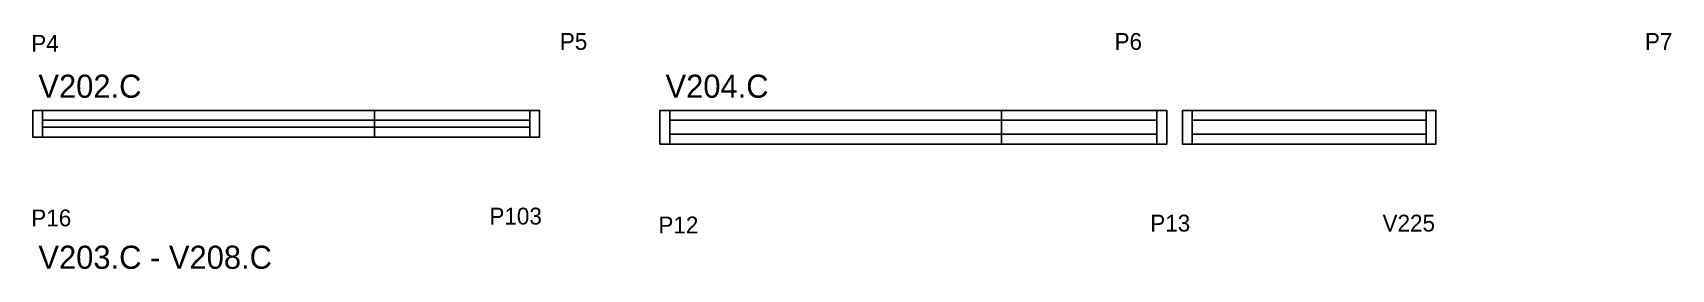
# Model space of a CAD drawing. Header units: metres. Extents: x 1674 to 2844, y 17355 to 17523.
import ezdxf

# ---------------------------------------------------------------- set-up
doc = ezdxf.new("R2010")
doc.units = ezdxf.units.M
for name, color, linetype in [('5', 7, 'Continuous'), ('NOMENCLATURA', 7, 'Continuous'), ('Painéis', 7, 'Continuous'), ('SARR_2.2x7', 7, 'Continuous')]:
    doc.layers.add(name, color=color, linetype=linetype)

msp = doc.modelspace()

# ---------------------------------------------------------------- linework, layer by layer
at = {"layer": 'Painéis', "color": 7, "lineweight": 25}
for points in [[(1918.2, 17448.9), (1674.2, 17448.9), (1674.2, 17467.9), (1918.2, 17467.9)], [(1918.2, 17467.9), (2036.2, 17467.9), (2036.2, 17448.9), (1918.2, 17448.9)], [(2366.1, 17443.9), (2122.1, 17443.9), (2122.1, 17467.9), (2366.1, 17467.9)], [(2366.1, 17467.9), (2484.1, 17467.9), (2484.1, 17443.9), (2366.1, 17443.9)], [(2495.3, 17467.9), (2676.3, 17467.9), (2676.3, 17443.9), (2495.3, 17443.9)]]:
    msp.add_lwpolyline(points, close=True, dxfattribs=at)
at = {"layer": 'SARR_2.2x7', "color": 7, "lineweight": 25}
for p, q in [((1681.2, 17467.9), (1681.2, 17448.9)), ((1918.2, 17460.9), (1681.2, 17460.9)), ((2029.2, 17460.9), (1918.2, 17460.9)), ((2029.2, 17467.9), (2029.2, 17448.9)), ((2129.1, 17467.9), (2129.1, 17443.9)), ((2366.1, 17460.9), (2129.1, 17460.9)), ((2477.1, 17460.9), (2366.1, 17460.9)), ((2477.1, 17467.9), (2477.1, 17443.9)), ((2502.3, 17467.9), (2502.3, 17443.9)), ((2669.3, 17460.9), (2502.3, 17460.9)), ((2669.3, 17467.9), (2669.3, 17443.9)), ((1681.2, 17455.9), (1918.2, 17455.9)), ((1918.2, 17455.9), (2029.2, 17455.9)), ((2129.1, 17450.9), (2366.1, 17450.9)), ((2366.1, 17450.9), (2477.1, 17450.9)), ((2502.3, 17450.9), (2669.3, 17450.9))]:
    msp.add_line(p, q, dxfattribs=at)

# ---------------------------------------------------------------- texts
at = {"layer": '5', "color": 7, "lineweight": 25}
for s, p in [('P4', (1673.1, 17509.8)), ('P5', (2050.6, 17511.1)), ('P6', (2446.8, 17511.1)), ('P7', (2825.6, 17511.1)), ('P16', (1673.1, 17385.2)), ('P103', (2000.3, 17386.5)), ('P12', (2121, 17380.2)), ('P13', (2472.3, 17381.5)), ('V225', (2638.2, 17381.5))]:
    msp.add_text(s, height=12, dxfattribs=at).set_placement(p)
at = {"layer": 'NOMENCLATURA', "color": 7, "lineweight": 25}
for s, p in [('V202.C', (1678.2, 17476.9)), ('V204.C', (2126.1, 17476.9)), ('V203.C - V208.C', (1678.2, 17354.9))]:
    msp.add_text(s, height=16.5, dxfattribs=at).set_placement(p)

doc.saveas('drawing.dxf')
